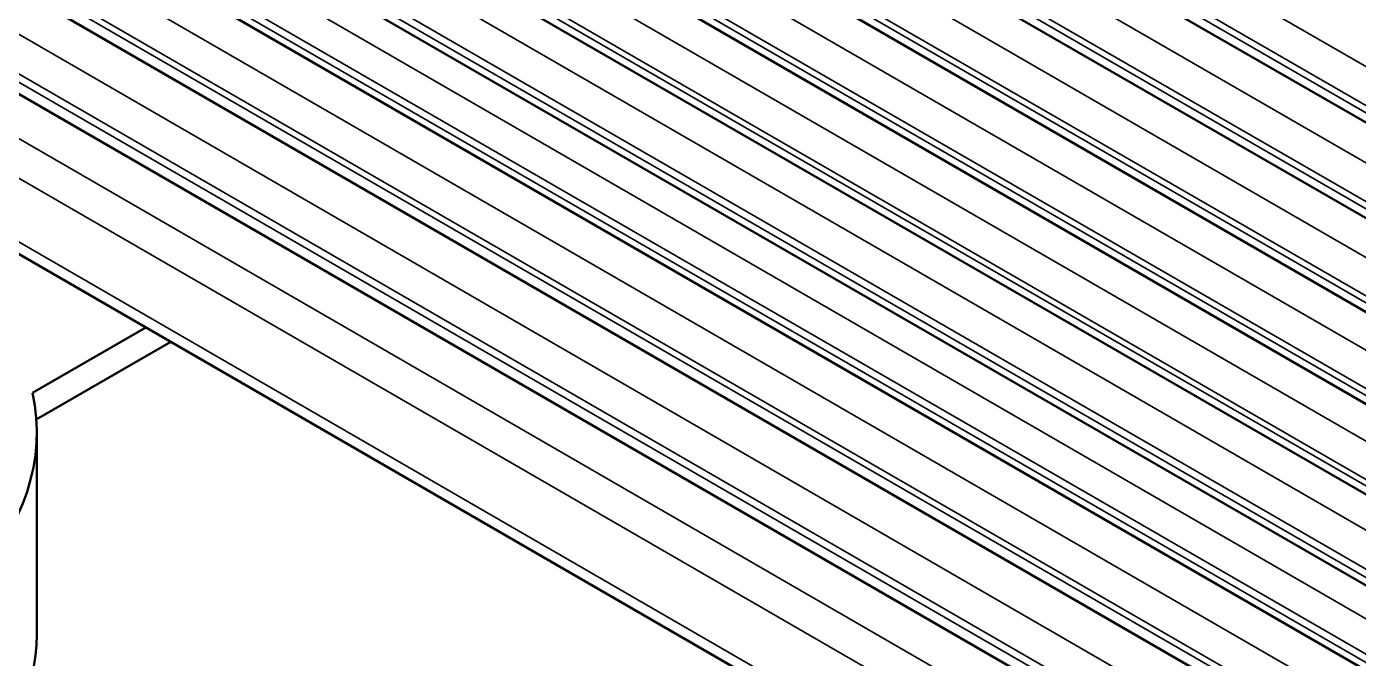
# Model space of a CAD drawing. Header units: millimetres. Extents: x 0 to 3000, y 0 to 3000.
# Drawn here: x 514.68 to 552.38, y 2368.7 to 2386.57 of the extents above; entities that cross this region are included whole.
import ezdxf

# ---------------------------------------------------------------- set-up
doc = ezdxf.new("R2010")
doc.units = ezdxf.units.MM
doc.layers.add('Visible (ANSI)', color=7, linetype='Continuous', lineweight=50)
doc.layers.add('Visible Narrow (ANSI)', color=7, linetype='Continuous', lineweight=35)

msp = doc.modelspace()

# ---------------------------------------------------------------- linework, layer by layer
at = {"layer": 'Visible (ANSI)'}
for p, q in [((1053.0997, 2094.8858), (346.521, 2502.8292)), ((1053.3367, 2092.045), (346.7084, 2500.017)), ((1053.7328, 2089.1613), (346.9354, 2497.231)), ((1054.1215, 2086.3316), (347.2019, 2494.4718)), ((1054.5027, 2083.5566), (347.508, 2491.7401)), ((1054.8865, 2080.762), (347.8638, 2488.9618)), ((1055.244, 2078.1478), (348.3003, 2486.3019)), ((1055.3899, 2075.3069), (348.4845, 2483.439)), ((1055.3899, 2072.3571), (348.4845, 2480.4892)), ((348.4898, 2475.9553), (1055.4923, 2067.7672)), ((518.049, 2378.0602), (514.8396, 2376.2073)), ((518.7561, 2377.652), (514.9487, 2375.4538)), ((514.9618, 2369.3702), (514.9618, 2375.0856))]:
    msp.add_line(p, q, dxfattribs=at)
for centre, major_axis, start_param, end_param in [((499.4618, 2375.0856), (15.5, 0), 3.9269908, 6.4088539), ((499.4618, 2369.3702), (-15.5, 0), 0, 3.1415927)]:
    msp.add_ellipse(centre, major_axis=major_axis, ratio=0.5773503, start_param=start_param, end_param=end_param, dxfattribs=at)
at = {"layer": 'Visible Narrow (ANSI)'}
for p, q in [((1053.0119, 2096.5208), (346.6329, 2504.3489)), ((1053.0711, 2095.3842), (346.3084, 2503.4338)), ((1053.083, 2095.1741), (346.3208, 2503.2234)), ((1053.1744, 2093.7027), (346.8082, 2501.5234)), ((1053.267, 2092.5524), (346.4936, 2500.6083)), ((1053.2969, 2092.3351), (346.5089, 2500.3993)), ((1053.5025, 2090.8378), (347.0232, 2498.7239)), ((1053.6653, 2089.653), (346.7186, 2497.8089)), ((1053.6946, 2089.4392), (346.7369, 2497.6015)), ((1053.8943, 2087.9857), (347.2778, 2495.9509)), ((1054.0561, 2086.8076), (346.9832, 2495.0363)), ((1054.085, 2086.5975), (347.0046, 2494.8305)), ((1054.2786, 2085.1882), (347.5721, 2493.2054)), ((1054.3944, 2084.0431), (347.2876, 2492.2914)), ((1054.4173, 2083.851), (347.3105, 2492.0993)), ((1054.6544, 2082.4522), (347.9233, 2490.4835)), ((1054.7417, 2081.3021), (347.6349, 2489.5504)), ((1054.776, 2081.0488), (347.6693, 2489.2971)), ((1055.0275, 2079.7359), (348.311, 2487.7588)), ((1055.1773, 2078.6451), (348.0706, 2486.8933)), ((348.1059, 2486.6364), (1055.2126, 2078.3882)), ((1055.3537, 2076.9409), (348.6257, 2484.9705)), ((1055.3895, 2075.8363), (348.2827, 2484.0846)), ((348.2827, 2483.885), (1055.3895, 2075.6367)), ((1055.3899, 2074.0395), (348.6453, 2482.0788)), ((1055.3895, 2072.9207), (348.2827, 2481.1689)), ((348.2827, 2480.9351), (1055.3895, 2072.6868)), ((1055.3899, 2071.0897), (348.6453, 2479.1289)), ((1055.3895, 2069.9708), (348.2827, 2478.2191)), ((348.2827, 2476.413), (1055.3895, 2068.1647))]:
    msp.add_line(p, q, dxfattribs=at)

doc.saveas('drawing.dxf')
